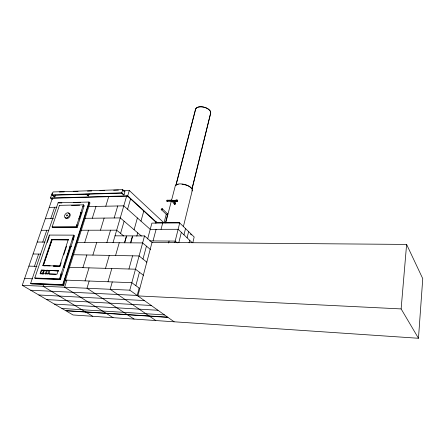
<?xml version="1.0" encoding="UTF-8"?>
<svg xmlns="http://www.w3.org/2000/svg" width="445" height="445" viewBox="0 0 445 445"><rect width="100%" height="100%" fill="white"/><g stroke="black" fill="none" stroke-linecap="round" stroke-linejoin="round"><path stroke-width="0.67" d="M176.637 200.628L176.671 200.283A0.69 0.35 88.7 0 1 177.143 200L177.01 201.29L176.637 200.628L171.125 200.756L171.158 200.411M418.467 338.272L422.75 278.642L406.608 244.422L152.029 242.392L137.844 295.914L401.129 308.919L418.467 338.272L73.036 314.965L65.882 310.794L167.937 317.368M401.129 308.919L406.608 244.422M192.852 242.531L194.165 236.968L179.146 222.411L155.366 222.583L155.233 223.095M189.058 242.825L189.67 240.261M191.556 234.454L191.433 234.966L190.443 234.003M187.106 237.825L188.613 231.578M183.985 234.854L185.515 228.574M178.779 242.764L181.343 232.346M192.056 188.597L210.53 113.508A7.771 4.139 14.7 0 0 204.667 107.367A7.771 4.139 14.7 0 0 195.672 109.042L175.92 185.448M191.967 189.292L210.602 113.531A7.843 4.177 14.7 0 0 203.688 107.073A7.843 4.177 14.7 0 0 195.472 110.11M183.373 226.677L192.357 190.087M179.012 222.934L179.146 222.411M174.857 242.414L179.708 222.934L151.895 223.123L147.634 238.965M168.572 243.031L169.072 241.04M175.847 185.426L195.6 109.019M164.094 222.6L166.18 214.573L166.858 214.451L167.509 214.868L165.429 222.895M165.735 222.767L171.23 201.535M171.575 200.206L175.18 186.271A8.811 3.783 14.1 0 1 175.547 185.348L176.476 184.608A8.811 3.783 14.1 0 1 184.147 184.336L186.377 184.964A8.811 3.783 14.1 0 1 191.945 190.994M161.046 229.32L162.681 223.051M139.146 288.065L137.188 295.447L30.66 290.223M153.036 240.929L156.1 229.331M156.061 223.034L156.417 221.705M135.847 285.651L139.441 272.24M142.973 259.068L146.444 246.141M174.14 321.791L129.795 290.173L144.525 235.922L132.771 235.889L130.83 242.825M128.944 269.008L132.588 255.819M136.804 236.167L137.722 232.852M140.97 221.126L143.813 210.869M134.095 229.748L137.399 217.95M130.507 242.82L132.454 235.889L126.658 235.867L124.695 242.77M112.268 281.93L110.171 289.289L149.131 315.972M124.483 242.77L126.447 235.867L115.016 235.833M120.589 233.408L124.116 221.21M127.582 209.228L130.608 198.754M108.002 281.763L111.817 268.513M115.567 255.502L119.249 242.725M105.515 268.335L109.298 255.386M113.019 242.675L126.675 195.978M156.757 222.511L127.726 195.845L129.289 190.488L123.043 190.688M54.885 196.885L52.805 195.249L121.585 193.163L123.493 194.899L123.999 194.888L124.939 191.684L122.725 189.642L53.066 191.945L52.009 194.988L54.435 196.901L54.885 196.885L55.514 195.066M106.85 242.62L110.538 230.193M114.165 217.978L117.725 205.979M123.999 194.888L121.774 192.852L122.725 189.642M89.156 281.023L86.981 288.238L127.181 314.559M85.045 280.862L89 267.857M92.883 255.085L96.699 242.536M100.448 230.204L104.13 218.089M105.776 206.219L108.752 196.479M82.915 267.684L86.836 254.974M84.728 242.436L88.544 230.221M92.299 218.217L95.987 206.419M63.791 285.39L90.001 202.876L89 202.036L58.111 202.781L30.666 283.298L31.823 283.993L63.791 285.39L62.673 284.683L30.666 283.298M66.872 280.144L64.631 287.231L105.96 313.197M62.673 284.683L89 202.036M89.334 202.314L63.045 284.922L31.05 283.532M61.343 274.571L59.852 279.199L35.161 278.242M63.68 267.295L70.421 246.341M72.496 239.905L73.942 235.399M77.246 225.131L76.607 227.117L52.46 227.211L52.749 226.355M79.377 218.517L81.29 212.571M83.415 205.957L83.688 205.112M60.448 279.582L74.504 235.817L73.592 235.138L49.345 235.071L34.777 278.008L35.772 278.615L60.448 279.582L59.48 278.965L34.777 278.008M77.163 227.54L84.227 205.551L83.349 204.834L59.424 205.356L52.098 226.95L53.027 227.623L77.163 227.54L76.262 226.85L52.098 226.95M86.007 194.243L88.483 195.917L89.083 194.042M59.48 278.965L62.89 268.374M63.312 267.05L73.592 235.138M76.262 226.85L83.349 204.834M58.184 270.666L57.049 274.148L40.133 273.558L41.285 270.132L58.551 270.91L41.285 270.132M59.68 266.054L68.291 239.543L51.62 239.438L42.82 265.582L45.218 265.882M61.188 262.784L60.12 266.071L42.82 265.582M63.746 254.907L66.55 246.263M48.889 273.703L49.918 270.582M46.185 274.003L47.493 270.059M43.693 284.355L43.065 286.252L85.429 311.878M47.765 274.126L49.045 270.254M42.848 273.503L43.944 270.226M43.104 274.17L44.417 270.243M45.229 274.192L46.575 270.154M40.133 273.558L40.512 273.797L41.663 270.371M43.193 265.826L51.982 239.694L68.647 239.799M43.271 265.598L52.126 239.794L68.107 239.899M42.431 273.92L43.671 270.232M47.281 242.481L49.267 236.629M34.454 266.288L38.632 254.078M42.737 242.08L46.775 230.282M50.747 218.679L54.657 207.264M52.121 199.288L50.485 198.014L52.237 192.974M167.654 317.163L65.554 310.599L22.25 285.312L52.454 198.058M167.509 214.868L167.164 215.03M176.876 184.82L176.888 184.809A8.316 3.571 14.1 0 1 178.245 184.341M59.385 192.023L64.225 191.862M73.203 191.567L78.036 191.411M87.493 191.1L91.698 190.961M99.919 190.694L104.72 190.538M113.631 190.243L118.426 190.087M124.939 191.684L124.439 191.7L122.536 189.948M52.009 194.988L121.774 192.852M50.485 198.014L127.726 195.845M167.342 200.233L171.637 200.128L171.954 200.45M175.903 200.028L177.143 200M61.894 202.97L58.111 202.781M73.553 202.692L80.417 202.531M166.858 200.517L176.671 200.283M171.13 200.578L176.643 200.45M171.125 200.756L176.654 200.806M171.141 200.934L177.305 200.929M171.186 201.095L177.255 201.073M167.025 201.435L177.182 201.185M171.247 201.235L171.642 201.657L172.816 201.63L172.499 201.312L177.099 201.262M71.55 205.373L79.644 205.201M49.228 207.37L56.815 207.22M88.41 206.575L123.788 205.851L150.56 229.648M45.295 218.734L53.511 218.645M84.684 218.306L120.261 217.911L141.388 235.989M150.221 229.342L178.128 229.286L192.273 242.736M41.296 230.288L48.867 230.276M81.402 230.232L116.668 230.182L123.782 236.034M149.748 240.906L175.191 241.084L177.221 242.937M37.23 242.036L44.839 242.097M76.89 242.369L142.623 242.926L150.588 249.628M33.097 253.978L40.74 254.117M73.047 254.718L139.09 255.942L146.9 262.233M43.421 265.693L50.157 265.882M53.528 265.977L59.597 266.149M53.305 266.11L60.047 266.299M28.892 266.127L36.952 266.36M69.047 267.284L135.491 269.197L143.435 275.31M40.512 273.797L43.215 273.892M49.306 274.103L56.07 274.337M24.614 278.481L32.546 278.793M64.981 280.072L131.82 282.703L139.763 288.521M22.25 285.312L129.795 290.173M38.815 294.985L144.341 300.547M46.736 299.607L151.267 305.481M54.424 304.102L157.975 310.265M61.894 308.463L164.478 314.899M63.835 267.501L64.219 267.406L63.04 267.195M83.371 206.658C84.951 206.769 82.186 205.568 82.942 206.491M79.421 218.946C81.001 219.073 78.214 217.883 78.987 218.784M72.774 239.877C74.254 240.078 71.895 238.859 72.229 239.649M172.588 201.374L172.771 201.363A0.684 0.517 -44.4 0 1 171.798 201.357M184.369 184.625L186.233 185.148A8.316 3.571 14.1 0 1 187.707 185.737M85.752 312.073L92.738 316.295M106.277 313.397L113.08 317.669M64.547 278.787L64.92 279.026M127.487 314.76L134.095 319.087M149.425 316.173L155.817 320.55M67.579 253.817L67.935 254.067M51.62 239.438L52.126 239.794M49.345 235.071L49.706 235.327M59.424 205.356L59.775 205.629M52.365 199.121L51.281 198.275L127.537 196.145L156.545 222.761M86.486 194.226L88.483 195.917M144.525 235.922L152.418 242.725M129.289 190.488L163.682 222.595M161.618 209.856L166.386 214.429M162.214 208.705L167.609 213.906M172.226 201.646L174.863 204.294M173.856 201.763L175.174 203.087M173.411 201.468L175.603 203.677M167.381 201.413A0.684 0.356 88.7 0 1 166.886 201.196A0.684 0.356 88.7 0 1 166.981 200.256A0.684 0.356 88.7 0 1 167.481 200.472M171.592 201.39A0.684 0.356 88.7 0 1 171.319 201.34M171.637 200.128A0.684 0.356 88.7 0 1 171.815 200.534M167.025 213.917A0.684 0.517 -45.6 0 1 167.787 214.273A0.684 0.517 -45.6 0 1 167.025 215.041M181.994 184.208A8.316 3.571 14.1 0 1 183.59 184.447M188.163 185.954A8.316 3.571 14.1 0 1 189.292 186.577M189.792 186.906A8.316 3.571 14.1 0 1 191 187.946M174.229 203.315A0.74 0.501 -50.8 0 0 174.585 204.077L174.74 204.044A0.74 0.501 -50.8 0 0 175.063 202.781L174.924 202.775A0.74 0.501 -50.8 0 0 174.607 202.892M174.206 203.482A0.684 0.467 -50.8 0 0 174.601 204.027A0.684 0.556 -36.3 0 0 175.38 203.454A0.684 0.556 -36.3 0 0 174.907 202.825A0.684 0.467 -50.8 0 0 174.612 202.931M68.152 213.305A3.02 2.064 -49.4 0 1 70.215 214.985A3.02 2.064 -49.4 0 1 68.107 218.211A3.02 2.064 -49.4 0 1 65.326 217.644M60.754 274.053L61.977 274.42L60.798 274.02M69.96 246.168L71.156 246.536L69.96 246.168M76.685 225.025L77.858 225.398L76.685 225.025M80.684 212.615L81.847 212.988L80.684 212.615M175.447 203.982A0.679 0.512 -44.4 0 0 175.541 203.832A0.684 0.556 -36.3 0 1 175.452 203.988M161.774 209.829A0.69 0.517 -45.5 0 0 162.308 208.8A0.69 0.517 -45.5 0 0 161.251 209.094A0.69 0.517 -45.5 0 0 161.774 209.829M67.039 215.858A0.606 0.412 -49.3 0 0 67.412 214.935A0.606 0.412 -49.3 0 0 66.544 215.336A0.606 0.412 -49.3 0 0 67.039 215.858M67.201 217.777A3.026 2.064 -49.3 0 0 69.075 213.183A3.026 2.064 -49.3 0 0 64.725 215.185A3.026 2.064 -49.3 0 0 67.201 217.777"/></g></svg>
